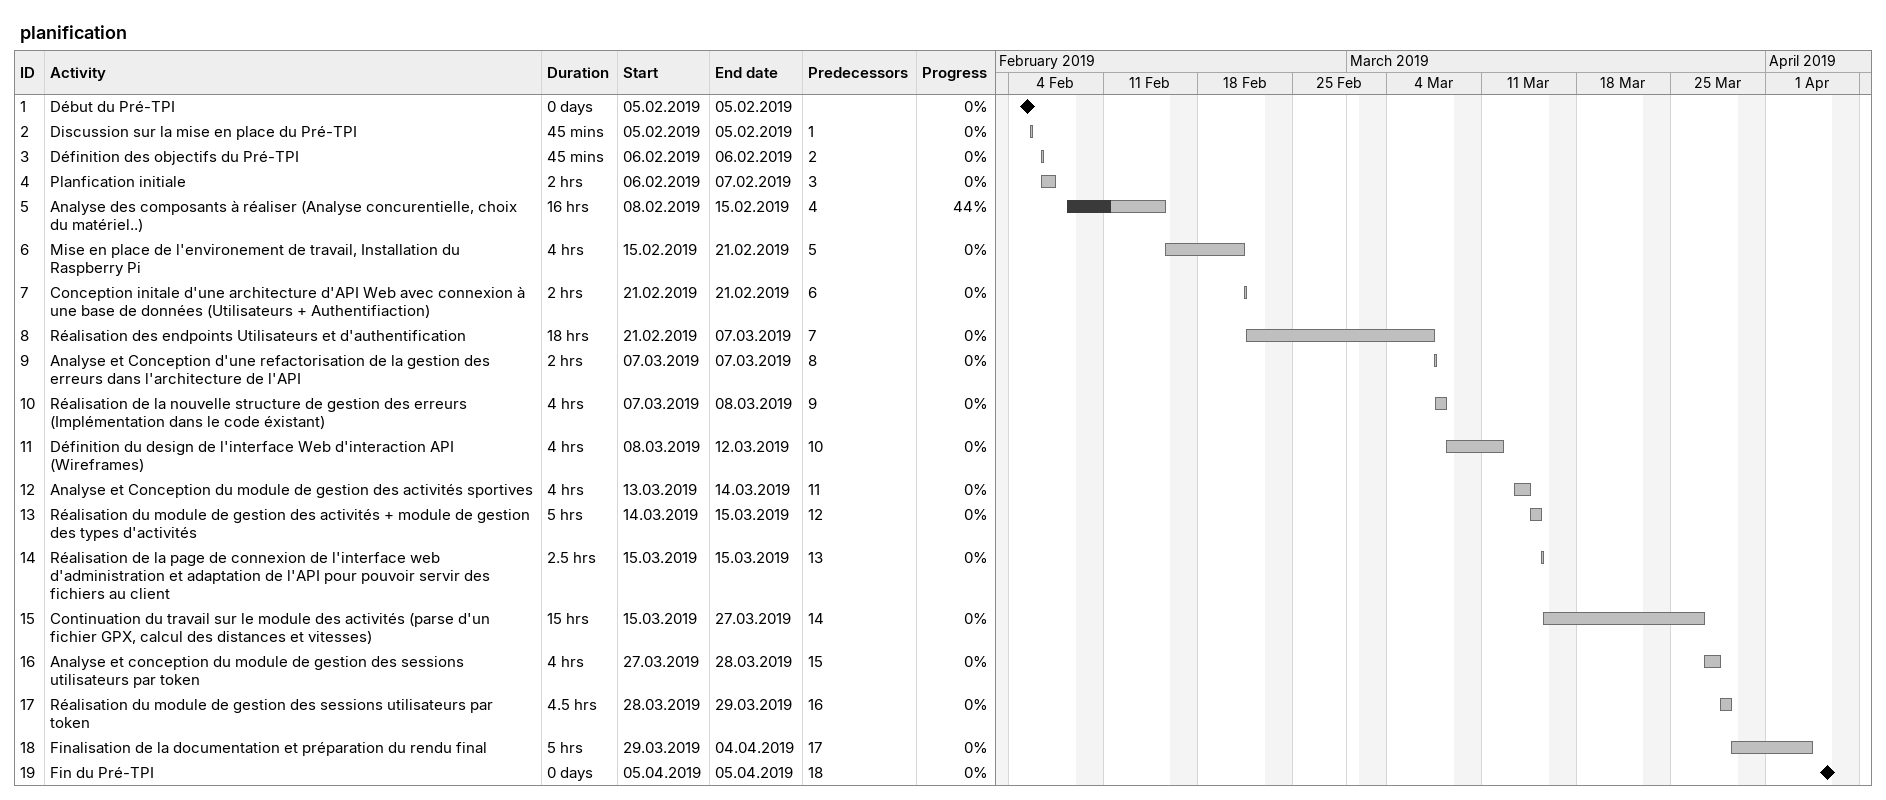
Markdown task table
planification

| ID | Task | Duration | Start | Finish | Predecessors | % complete |
|---|---|---|---|---|---|---|
| 1 | Début du Pré-TPI | 0d | 2019-02-05 | 2019-02-05 |  | 0 |
| 2 | Discussion sur la mise en place du Pré-TPI | 45min | 2019-02-05 | 2019-02-05 | 1 | 0 |
| 3 | Définition des objectifs du Pré-TPI | 45min | 2019-02-06 | 2019-02-06 | 2 | 0 |
| 4 | Planfication initiale | 2h | 2019-02-06 | 2019-02-07 | 3 | 0 |
| 5 | Analyse des composants à réaliser (Analyse concurentielle, choix du matériel..) | 16h | 2019-02-08 | 2019-02-15 | 4 | 44 |
| 6 | Mise en place de l'environement de travail, Installation du Raspberry Pi | 4h | 2019-02-15 | 2019-02-21 | 5 | 0 |
| 7 | Conception initale d'une architecture d'API Web avec connexion à une base de données (Utilisateurs + Authentifiaction) | 2h | 2019-02-21 | 2019-02-21 | 6 | 0 |
| 8 | Réalisation des endpoints Utilisateurs et d'authentification | 18h | 2019-02-21 | 2019-03-07 | 7 | 0 |
| 9 | Analyse et Conception d'une refactorisation de la gestion des erreurs dans l'architecture de l'API | 2h | 2019-03-07 | 2019-03-07 | 8 | 0 |
| 10 | Réalisation de la nouvelle structure de gestion des erreurs (Implémentation dans le code éxistant) | 4h | 2019-03-07 | 2019-03-08 | 9 | 0 |
| 11 | Définition du design de l'interface Web d'interaction API (Wireframes) | 4h | 2019-03-08 | 2019-03-12 | 10 | 0 |
| 12 | Analyse et Conception du module de gestion des activités sportives | 4h | 2019-03-13 | 2019-03-14 | 11 | 0 |
| 13 | Réalisation du module de gestion des activités + module de gestion des types d'activités | 5h | 2019-03-14 | 2019-03-15 | 12 | 0 |
| 14 | Réalisation de la page de connexion de l'interface web d'administration et adaptation de l'API pour pouvoir servir des fichiers au client | 2.5h | 2019-03-15 | 2019-03-15 | 13 | 0 |
| 15 | Continuation du travail sur le module des activités (parse d'un fichier GPX, calcul des distances et vitesses) | 15h | 2019-03-15 | 2019-03-27 | 14 | 0 |
| 16 | Analyse et conception du module de gestion des sessions utilisateurs par token | 4h | 2019-03-27 | 2019-03-28 | 15 | 0 |
| 17 | Réalisation du module de gestion des sessions utilisateurs par token | 4.5h | 2019-03-28 | 2019-03-29 | 16 | 0 |
| 18 | Finalisation de la documentation et préparation du rendu final | 5h | 2019-03-29 | 2019-04-04 | 17 | 0 |
| 19 | Fin du Pré-TPI | 0d | 2019-04-05 | 2019-04-05 | 18 | 0 |
